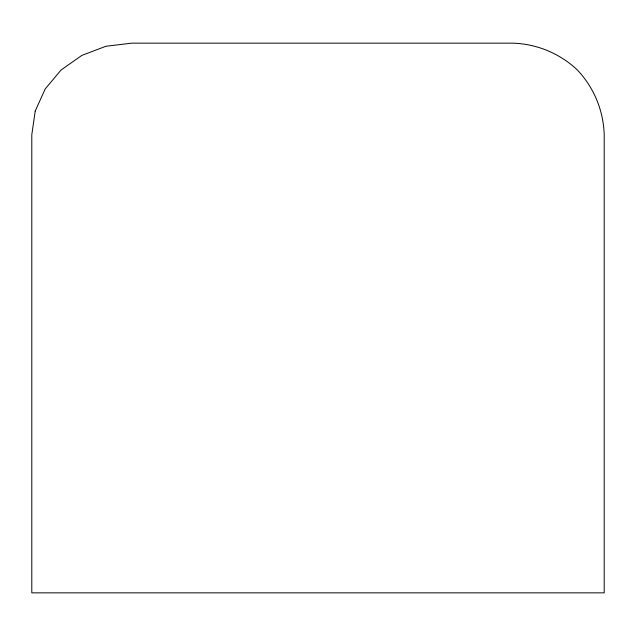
<?xml version="1.0" encoding="UTF-8"?>
<svg xmlns="http://www.w3.org/2000/svg" width="636" height="636" viewBox="0 0 636 636"><rect width="100%" height="100%" fill="white"/><g stroke="black" fill="none" stroke-linecap="round" stroke-linejoin="round"><path stroke-width="0.95" d="M35.211 111.054L31.8 134.768L31.8 592.855L604.2 592.855L604.2 134.768C603.5 110.592 593.96 87.569 577.369 69.984C559.783 53.384 536.752 43.844 512.584 43.145L131.803 43.145L105.918 46.269L81.806 55.419L61.088 69.984L45.196 88.953L35.211 111.054"/></g></svg>
